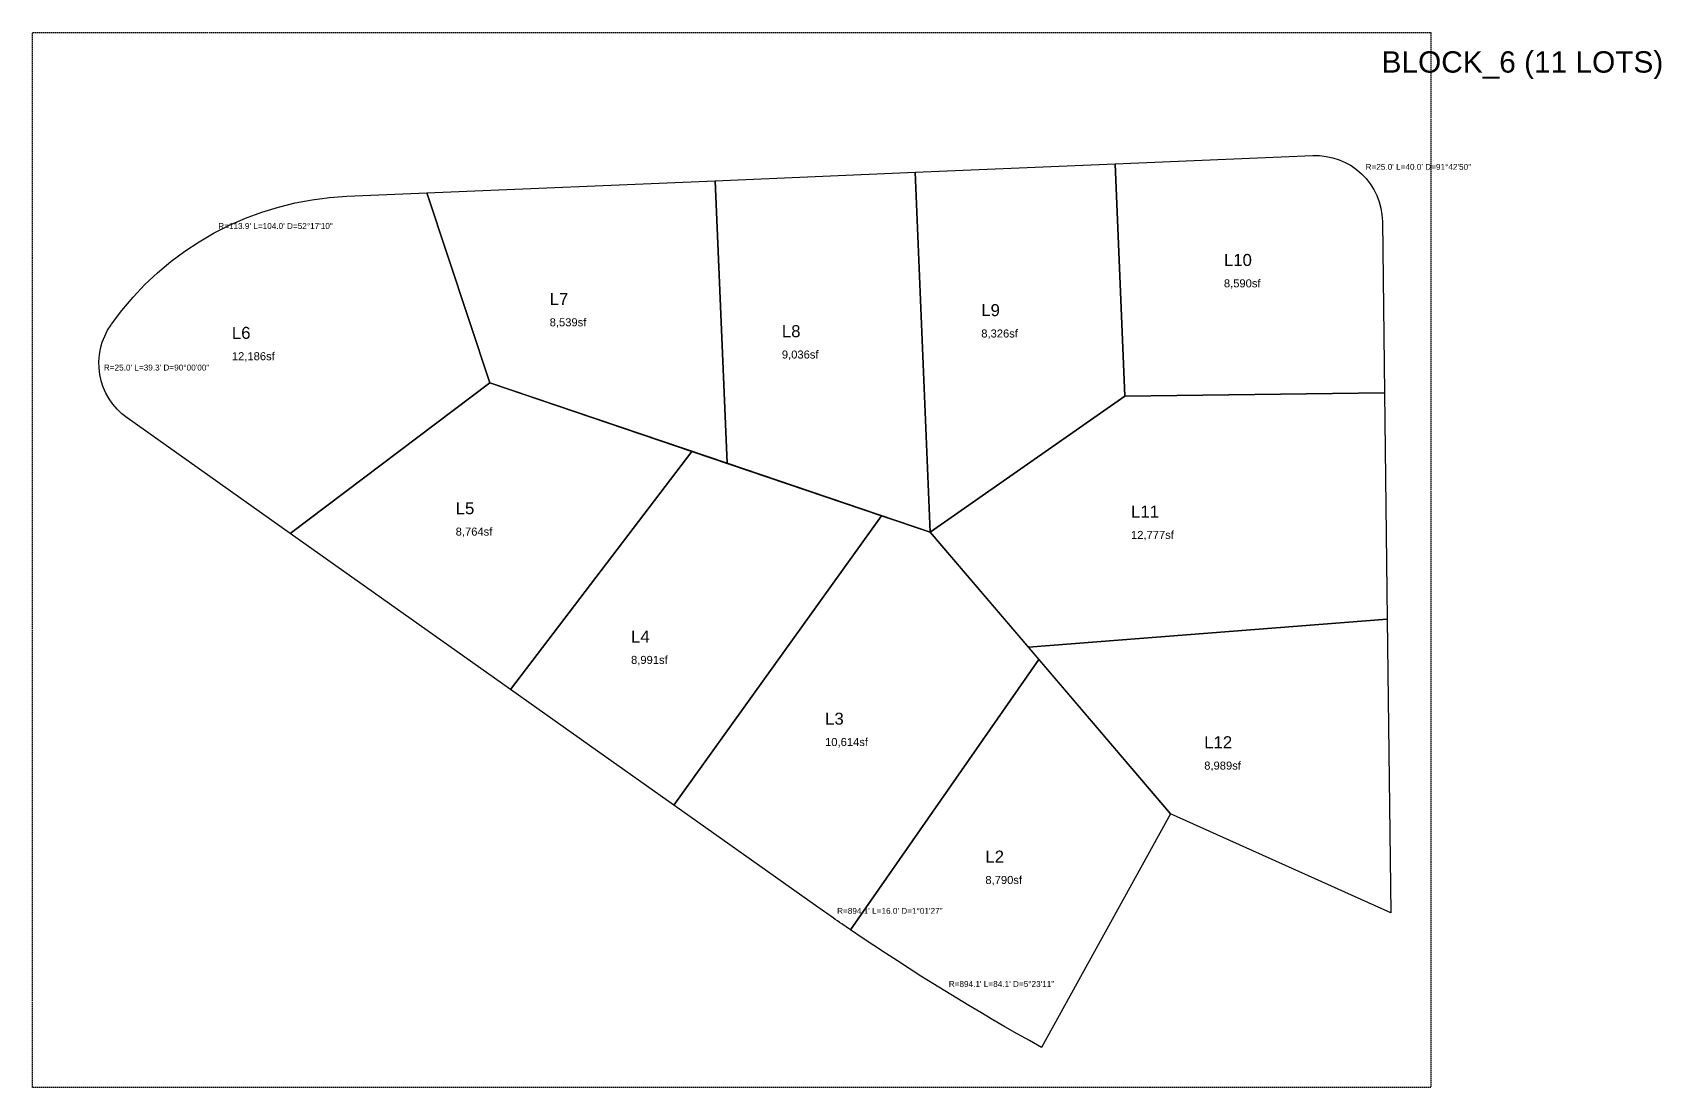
# Model space of a CAD drawing. Extents: x -838 to 3003, y -3950 to 135.
# Drawn here: x 2094 to 2705, y -3950 to -3555 of the extents above; entities that cross this region are included whole.
import ezdxf

# ---------------------------------------------------------------- set-up
doc = ezdxf.new("R2010")
doc.units = 0
doc.linetypes.add('DASHED', pattern=[0.75, 0.5, -0.25])
for name, color, linetype in [('BLOCK-BORDER', 8, 'DASHED'), ('BLOCK-TITLE', 2, 'CONTINUOUS'), ('LOT-BOUNDARY', 4, 'CONTINUOUS'), ('LOT-CURVE', 6, 'CONTINUOUS'), ('LOT-DIM', 7, 'CONTINUOUS'), ('LOT-TEXT', 2, 'CONTINUOUS')]:
    doc.layers.add(name, color=color, linetype=linetype)
doc.styles.get("Standard").update_dxf_attribs({"font": 'Arial'})

msp = doc.modelspace()

# ---------------------------------------------------------------- linework, layer by layer
at = {"layer": 'BLOCK-BORDER'}
for p, q in [((2094.3817, -3950.2033), (2094.3817, -3555)), ((2094.3817, -3555), (2618.4517, -3555)), ((2618.4517, -3555), (2618.4517, -3950.2033)), ((2618.4517, -3950.2033), (2094.3817, -3950.2033))]:
    msp.add_line(p, q, dxfattribs=at)
at = {"layer": 'LOT-BOUNDARY'}
for p, q in [((2500.0883, -3604.2021), (2574.2635, -3601.0824)), ((2350.2208, -3610.5052), (2425.1546, -3607.3537)), ((2425.1546, -3607.3537), (2500.0883, -3604.2021)), ((2425.1546, -3607.3537), (2430.8303, -3742.2228)), ((2430.8303, -3742.2228), (2425.1546, -3607.3537)), ((2500.0883, -3604.2021), (2503.7463, -3691.1752)), ((2503.7463, -3691.1752), (2500.0883, -3604.2021)), ((2242.0964, -3615.0528), (2350.2208, -3610.5052)), ((2350.2208, -3610.5052), (2354.68, -3716.3818)), ((2354.68, -3716.3818), (2350.2208, -3610.5052)), ((2212.1229, -3616.3134), (2242.0964, -3615.0528)), ((2242.0964, -3615.0528), (2265.7911, -3686.21)), ((2265.7911, -3686.21), (2242.0964, -3615.0528)), ((2600.3122, -3625.7573), (2601.0908, -3689.9934)), ((2123.8302, -3664.4453), (2123.9342, -3664.2984)), ((2265.7911, -3686.21), (2190.9899, -3742.641)), ((2190.9899, -3742.641), (2265.7911, -3686.21)), ((2265.7911, -3686.21), (2341.5369, -3711.9187)), ((2354.68, -3716.3818), (2265.7911, -3686.21)), ((2503.7463, -3691.1752), (2430.8303, -3742.2228)), ((2430.8303, -3742.2228), (2503.7463, -3691.1752)), ((2601.0908, -3689.9934), (2503.7463, -3691.1752)), ((2503.7463, -3691.1752), (2601.0908, -3689.9934)), ((2601.0908, -3689.9934), (2602.1185, -3774.7772)), ((2190.9899, -3742.641), (2129.7838, -3699.2958)), ((2341.5369, -3711.9187), (2273.4957, -3801.0704)), ((2273.4957, -3801.0704), (2341.5369, -3711.9187)), ((2341.5369, -3711.9187), (2412.5639, -3736.0226)), ((2430.8303, -3742.2228), (2354.68, -3716.3818)), ((2412.5639, -3736.0226), (2334.7019, -3844.4157)), ((2334.7019, -3844.4157), (2412.5639, -3736.0226)), ((2412.5639, -3736.0226), (2430.8303, -3742.2228)), ((2430.8303, -3742.2228), (2471.5284, -3789.8667)), ((2467.6314, -3785.3045), (2430.8303, -3742.2228)), ((2273.4957, -3801.0704), (2190.9899, -3742.641)), ((2602.1185, -3774.7772), (2467.6314, -3785.3045)), ((2467.6314, -3785.3045), (2602.1185, -3774.7772)), ((2602.1185, -3774.7772), (2603.4517, -3884.7691)), ((2471.5284, -3789.8667), (2401.0007, -3891.1926)), ((2401.0007, -3891.1926), (2471.5284, -3789.8667)), ((2520.8924, -3847.6526), (2467.6314, -3785.3045)), ((2471.5284, -3789.8667), (2520.8924, -3847.6526)), ((2306.139, -3824.1879), (2273.4957, -3801.0704)), ((2334.7019, -3844.4157), (2306.139, -3824.1879)), ((2387.8777, -3882.074), (2334.7019, -3844.4157)), ((2520.8924, -3847.6526), (2472.5718, -3935.2033)), ((2603.4517, -3884.7691), (2520.8924, -3847.6526))]:
    msp.add_line(p, q, dxfattribs=at)
at = {"layer": 'LOT-CURVE'}
for p, q in [((2574.2635, -3601.0824), (2576.7635, -3601.1024)), ((2576.7635, -3601.1024), (2579.249, -3601.372)), ((2579.249, -3601.372), (2581.6951, -3601.8884)), ((2581.6951, -3601.8884), (2584.0775, -3602.6466)), ((2584.0775, -3602.6466), (2586.3721, -3603.639)), ((2586.3721, -3603.639), (2588.5562, -3604.8555)), ((2588.5562, -3604.8555), (2590.6079, -3606.2842)), ((2590.6079, -3606.2842), (2592.5066, -3607.9106)), ((2592.5066, -3607.9106), (2594.2334, -3609.7185)), ((2594.2334, -3609.7185), (2595.771, -3611.6898)), ((2595.771, -3611.6898), (2597.104, -3613.8048)), ((2597.104, -3613.8048), (2598.2191, -3616.0425)), ((2186.5025, -3620.3456), (2192.8108, -3618.7908)), ((2192.8108, -3618.7908), (2199.1976, -3617.5981)), ((2199.1976, -3617.5981), (2205.6419, -3616.7714)), ((2205.6419, -3616.7714), (2212.1229, -3616.3134)), ((2598.2191, -3616.0425), (2599.1051, -3618.3803)), ((2599.1051, -3618.3803), (2599.7532, -3620.7948)), ((2168.2511, -3627.1266), (2174.2026, -3624.5203)), ((2174.2026, -3624.5203), (2180.293, -3622.2576)), ((2180.293, -3622.2576), (2186.5025, -3620.3456)), ((2599.7532, -3620.7948), (2600.1569, -3623.2621)), ((2600.1569, -3623.2621), (2600.3122, -3625.7573)), ((2156.8417, -3633.3347), (2162.4579, -3630.0679)), ((2162.4579, -3630.0679), (2168.2511, -3627.1266)), ((2146.2131, -3640.801), (2151.4209, -3636.9163)), ((2151.4209, -3636.9163), (2156.8417, -3633.3347)), ((2141.2352, -3644.9764), (2146.2131, -3640.801)), ((2132.0331, -3654.1435), (2136.5034, -3649.4287)), ((2136.5034, -3649.4287), (2141.2352, -3644.9764)), ((2127.8388, -3659.1054), (2132.0331, -3654.1435)), ((2123.9342, -3664.2984), (2127.8388, -3659.1054)), ((2120.5145, -3670.9899), (2121.4034, -3668.7032)), ((2121.4034, -3668.7032), (2122.5122, -3666.5146)), ((2122.5122, -3666.5146), (2123.8302, -3664.4453)), ((2119.4283, -3675.7688), (2119.854, -3673.3527)), ((2119.854, -3673.3527), (2120.5145, -3670.9899)), ((2119.2414, -3678.2151), (2119.4283, -3675.7688)), ((2119.2952, -3680.6679), (2119.2414, -3678.2151)), ((2119.5892, -3683.1036), (2119.2952, -3680.6679)), ((2120.1205, -3685.4987), (2119.5892, -3683.1036)), ((2120.884, -3687.8303), (2120.1205, -3685.4987)), ((2121.8724, -3690.0758), (2120.884, -3687.8303)), ((2123.0761, -3692.2136), (2121.8724, -3690.0758)), ((2124.4835, -3694.2231), (2123.0761, -3692.2136)), ((2126.0812, -3696.085), (2124.4835, -3694.2231)), ((2127.8536, -3697.7813), (2126.0812, -3696.085)), ((2129.7838, -3699.2958), (2127.8536, -3697.7813)), ((2388.6931, -3882.6508), (2387.8777, -3882.074)), ((2389.5092, -3883.2267), (2388.6931, -3882.6508)), ((2390.3258, -3883.8016), (2389.5092, -3883.2267)), ((2391.1432, -3884.3756), (2390.3258, -3883.8016)), ((2391.9611, -3884.9488), (2391.1432, -3884.3756)), ((2392.7797, -3885.521), (2391.9611, -3884.9488)), ((2393.599, -3886.0923), (2392.7797, -3885.521)), ((2394.4189, -3886.6626), (2393.599, -3886.0923)), ((2395.2394, -3887.2321), (2394.4189, -3886.6626)), ((2396.0605, -3887.8006), (2395.2394, -3887.2321)), ((2396.8823, -3888.3682), (2396.0605, -3887.8006)), ((2397.7047, -3888.9349), (2396.8823, -3888.3682)), ((2398.5278, -3889.5007), (2397.7047, -3888.9349)), ((2399.3515, -3890.0656), (2398.5278, -3889.5007)), ((2400.1758, -3890.6295), (2399.3515, -3890.0656)), ((2401.0007, -3891.1926), (2400.1758, -3890.6295)), ((2405.35, -3894.1387), (2401.0007, -3891.1926)), ((2409.7165, -3897.0592), (2405.35, -3894.1387)), ((2414.1001, -3899.9541), (2409.7165, -3897.0592)), ((2418.5006, -3902.8231), (2414.1001, -3899.9541)), ((2422.9179, -3905.6662), (2418.5006, -3902.8231)), ((2427.3518, -3908.4833), (2422.9179, -3905.6662)), ((2431.8022, -3911.2743), (2427.3518, -3908.4833)), ((2436.269, -3914.0391), (2431.8022, -3911.2743)), ((2440.7519, -3916.7776), (2436.269, -3914.0391)), ((2445.2508, -3919.4898), (2440.7519, -3916.7776)), ((2449.7655, -3922.1754), (2445.2508, -3919.4898)), ((2454.296, -3924.8345), (2449.7655, -3922.1754)), ((2458.842, -3927.4669), (2454.296, -3924.8345)), ((2463.4034, -3930.0726), (2458.842, -3927.4669)), ((2467.9801, -3932.6514), (2463.4034, -3930.0726)), ((2472.5718, -3935.2033), (2467.9801, -3932.6514))]:
    msp.add_line(p, q, dxfattribs=at)

# ---------------------------------------------------------------- texts
at = {"layer": 'BLOCK-TITLE'}
msp.add_text('BLOCK_6 (11 LOTS)', height=8, dxfattribs=at).set_placement((2600, -3570))
at = {"layer": 'LOT-DIM'}
for s, p in [('R=25.0\' L=40.0\' D=91%%d42\'50"', (2594.0066, -3606.4106)), ('R=113.9\' L=104.0\' D=52%%d17\'10"', (2163.9579, -3628.5679)), ('R=25.0\' L=39.3\' D=90%%d00\'00"', (2121.0892, -3681.6036)), ('R=894.1\' L=16.0\' D=1%%d01\'27"', (2395.9189, -3885.1626)), ('R=894.1\' L=84.1\' D=5%%d23\'11"', (2437.769, -3912.5391))]:
    msp.add_text(s, height=2.2, dxfattribs=at).set_placement(p)
at = {"layer": 'LOT-TEXT'}
for s, height, p in [('L10', 4.5, (2540.9002, -3642.4421)), ('8,590sf', 3, (2540.9002, -3650.4421)), ('L7', 4.5, (2288.1971, -3657.0374)), ('L9', 4.5, (2449.9549, -3661.2384)), ('8,539sf', 3, (2288.1971, -3665.0374)), ('L6', 4.5, (2169.0783, -3669.7509)), ('L8', 4.5, (2375.2214, -3669.1159)), ('8,326sf', 3, (2449.9549, -3669.2384)), ('12,186sf', 3, (2169.0783, -3677.7509)), ('9,036sf', 3, (2375.2214, -3677.1159)), ('L5', 4.5, (2252.9534, -3735.46)), ('L11', 4.5, (2506.0834, -3736.6946)), ('8,764sf', 3, (2252.9534, -3743.46)), ('12,777sf', 3, (2506.0834, -3744.6946)), ('L4', 4.5, (2318.6875, -3783.5231)), ('8,991sf', 3, (2318.6875, -3791.5231)), ('L3', 4.5, (2391.4172, -3814.299)), ('10,614sf', 3, (2391.4172, -3822.299)), ('L12', 4.5, (2533.5235, -3823.1259)), ('8,989sf', 3, (2533.5235, -3831.1259)), ('L2', 4.5, (2451.4983, -3865.9788)), ('8,790sf', 3, (2451.4983, -3873.9788))]:
    msp.add_text(s, height=height, dxfattribs=at).set_placement(p)

doc.saveas('drawing.dxf')
